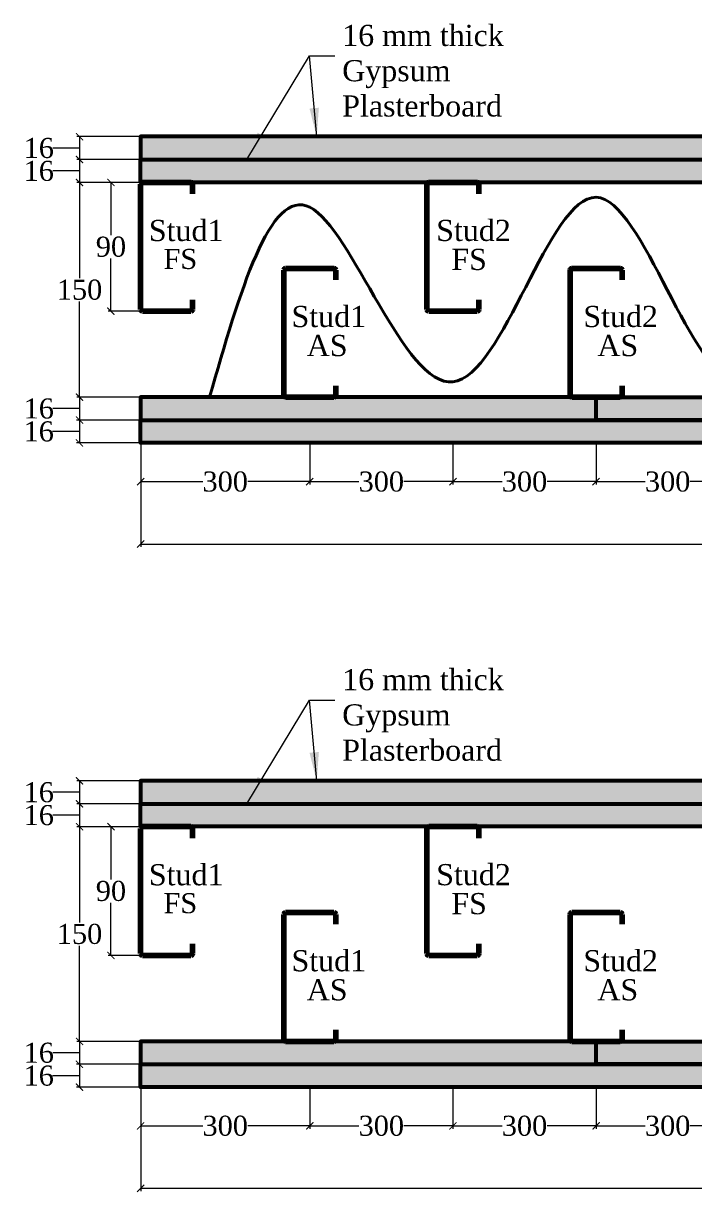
# Model space of a CAD drawing. Header units: millimetres. Extents: x 1095 to 7419, y -378 to 5598.
# Drawn here: x 6102 to 6571, y 3087 to 3909 of the extents above; entities that cross this region are included whole.
import ezdxf

# ---------------------------------------------------------------- set-up
doc = ezdxf.new("R2010")
doc.units = ezdxf.units.MM
doc.header["$PDMODE"] = 34
doc.layers.get('0').update_dxf_attribs({"lineweight": 9})
doc.layers.get('Defpoints').update_dxf_attribs({"color": 255})
doc.styles.get("Standard").update_dxf_attribs({"font": 'times.ttf'})
doc.linetypes.add('BATTING', pattern='A,0.00254,-2.54,[134,ltypeshp.shx,S=2.54,R=0,X=-2.54,Y=0],-5.08,[134,ltypeshp.shx,S=2.54,R=180,X=2.54,Y=0],-2.54', length=10.16254)
doc.dimstyles.new('Times new roman', dxfattribs={"dimtxt": 14, "dimasz": 5, "dimexe": 2, "dimexo": 1, "dimgap": 1, "dimtad": 0, "dimtih": 1, "dimtoh": 1, "dimtxsty": 'Standard', "dimblk": 'ARCHTICK', "dimcen": 0, "dimclrd": 256, "dimclre": 256, "dimadec": 0, "dimazin": 0, "dimtfac": 1, "dimtmove": 0, "dimatfit": 3, "dimfxl": 1, "dimlwd": -1, "dimlwe": -1, "dimarcsym": 0})

# ---------------------------------------------------------------- blocks, each defined once
blk = doc.blocks.new('Stud')
at = {"lineweight": 120}
for p, q in [((4630.24, 1668.85), (4630.24, 1756.35)), ((4631.49, 1757.6), (4665.24, 1757.6)), ((4666.49, 1756.35), (4666.49, 1749.6)), ((4666.49, 1675.6), (4666.49, 1668.85)), ((4631.49, 1667.6), (4665.24, 1667.6))]:
    blk.add_line(p, q, dxfattribs=at)
for centre, start, end in [((4631.49, 1756.35), 90, 180), ((4665.24, 1756.35), 0, 90), ((4631.49, 1668.85), 180, 270), ((4665.24, 1668.85), 270, 0)]:
    blk.add_arc(centre, 1.25, start, end, dxfattribs=at)
blk = doc.blocks.new('_ArchTick')
at = {"color": 0, "linetype": 'ByBlock', "const_width": 0.15}
blk.add_lwpolyline([(-0.5, -0.5), (0.5, 0.5)], dxfattribs=at)
blk = doc.blocks.new('*D89')
at = {"transparency": 16777216}
for p, q in [((6182.84, 3830.48), (6139.14, 3830.48)), ((6141.14, 3830.48), (6141.14, 3814.48)), ((6124.4, 3822.48), (6122.4, 3822.48)), ((6141.14, 3822.48), (6124.4, 3822.48)), ((6182.84, 3814.48), (6139.14, 3814.48))]:
    blk.add_line(p, q, dxfattribs=at)
at = {"layer": 'Defpoints', "color": 0, "lineweight": 53, "transparency": 16777216}
for p in [(6183.84, 3830.48), (6141.14, 3814.48), (6183.84, 3814.48)]:
    blk.add_point(p, dxfattribs=at)
at = {"transparency": 16777216, "xscale": 5, "yscale": 5, "zscale": 5}
for p, rotation in [((6141.14, 3830.48), 90), ((6141.14, 3814.48), 270)]:
    blk.add_blockref('_ArchTick', p, dxfattribs=dict(at, rotation=rotation))
at = {"color": 0, "lineweight": 53, "transparency": 16777216, "insert": (6112.67, 3822.48), "char_height": 14, "attachment_point": 5}
blk.add_mtext('16', dxfattribs=at)
blk = doc.blocks.new('*D90')
at = {"transparency": 16777216}
for p, q in [((6182.84, 3814.48), (6139.14, 3814.48)), ((6141.14, 3814.48), (6141.14, 3798.48)), ((6124.4, 3806.48), (6122.4, 3806.48)), ((6141.14, 3806.48), (6124.4, 3806.48)), ((6182.84, 3798.48), (6139.14, 3798.48))]:
    blk.add_line(p, q, dxfattribs=at)
at = {"layer": 'Defpoints', "color": 0, "lineweight": 53, "transparency": 16777216}
for p in [(6183.84, 3814.48), (6141.14, 3798.48), (6183.84, 3798.48)]:
    blk.add_point(p, dxfattribs=at)
at = {"transparency": 16777216, "xscale": 5, "yscale": 5, "zscale": 5}
for p, rotation in [((6141.14, 3814.48), 90), ((6141.14, 3798.48), 270)]:
    blk.add_blockref('_ArchTick', p, dxfattribs=dict(at, rotation=rotation))
at = {"color": 0, "lineweight": 53, "transparency": 16777216, "insert": (6112.67, 3806.48), "char_height": 14, "attachment_point": 5}
blk.add_mtext('16', dxfattribs=at)
blk = doc.blocks.new('*D87')
at = {"transparency": 16777216}
for p, q in [((6182.84, 3798.48), (6139.14, 3798.48)), ((6141.14, 3798.48), (6141.14, 3731.6)), ((6141.14, 3648.48), (6141.14, 3715.36)), ((6182.84, 3648.48), (6139.14, 3648.48))]:
    blk.add_line(p, q, dxfattribs=at)
at = {"layer": 'Defpoints', "color": 0, "lineweight": 53, "transparency": 16777216}
for p in [(6183.84, 3798.48), (6141.14, 3648.48), (6183.84, 3648.48)]:
    blk.add_point(p, dxfattribs=at)
at = {"transparency": 16777216, "xscale": 5, "yscale": 5, "zscale": 5}
for p, rotation in [((6141.14, 3798.48), 90), ((6141.14, 3648.48), 270)]:
    blk.add_blockref('_ArchTick', p, dxfattribs=dict(at, rotation=rotation))
at = {"color": 0, "lineweight": 53, "transparency": 16777216, "insert": (6141.14, 3723.48), "char_height": 14, "attachment_point": 5}
blk.add_mtext('150', dxfattribs=at)
blk = doc.blocks.new('*D88')
at = {"transparency": 16777216}
for p, q in [((6182.84, 3648.48), (6139.14, 3648.48)), ((6141.14, 3648.48), (6141.14, 3632.48)), ((6124.4, 3640.48), (6122.4, 3640.48)), ((6141.14, 3640.48), (6124.4, 3640.48)), ((6182.84, 3632.48), (6139.14, 3632.48))]:
    blk.add_line(p, q, dxfattribs=at)
at = {"layer": 'Defpoints', "color": 0, "lineweight": 53, "transparency": 16777216}
for p in [(6183.84, 3648.48), (6141.14, 3632.48), (6183.84, 3632.48)]:
    blk.add_point(p, dxfattribs=at)
at = {"transparency": 16777216, "xscale": 5, "yscale": 5, "zscale": 5}
for p, rotation in [((6141.14, 3648.48), 90), ((6141.14, 3632.48), 270)]:
    blk.add_blockref('_ArchTick', p, dxfattribs=dict(at, rotation=rotation))
at = {"color": 0, "lineweight": 53, "transparency": 16777216, "insert": (6112.67, 3640.48), "char_height": 14, "attachment_point": 5}
blk.add_mtext('16', dxfattribs=at)
blk = doc.blocks.new('*D91')
at = {"transparency": 16777216}
for p, q in [((6182.84, 3632.48), (6139.11, 3632.48)), ((6141.11, 3632.48), (6141.11, 3616.48)), ((6124.36, 3624.48), (6122.36, 3624.48)), ((6141.11, 3624.48), (6124.36, 3624.48)), ((6182.84, 3616.48), (6139.11, 3616.48))]:
    blk.add_line(p, q, dxfattribs=at)
at = {"layer": 'Defpoints', "color": 0, "lineweight": 53, "transparency": 16777216}
for p in [(6183.84, 3632.48), (6141.11, 3616.48), (6183.84, 3616.48)]:
    blk.add_point(p, dxfattribs=at)
at = {"transparency": 16777216, "xscale": 5, "yscale": 5, "zscale": 5}
for p, rotation in [((6141.11, 3632.48), 90), ((6141.11, 3616.48), 270)]:
    blk.add_blockref('_ArchTick', p, dxfattribs=dict(at, rotation=rotation))
at = {"color": 0, "lineweight": 53, "transparency": 16777216, "insert": (6112.64, 3624.48), "char_height": 14, "attachment_point": 5}
blk.add_mtext('16', dxfattribs=at)
blk = doc.blocks.new('*D92')
at = {"transparency": 16777216}
for p, q in [((6183.68, 3798.48), (6161.08, 3798.48)), ((6163.08, 3798.48), (6163.08, 3761.65)), ((6163.08, 3708.54), (6163.08, 3745.37)), ((6184.09, 3708.54), (6161.08, 3708.54))]:
    blk.add_line(p, q, dxfattribs=at)
at = {"layer": 'Defpoints', "color": 0, "lineweight": 53, "transparency": 16777216}
for p in [(6184.68, 3798.48), (6163.08, 3708.54), (6185.09, 3708.54)]:
    blk.add_point(p, dxfattribs=at)
at = {"transparency": 16777216, "xscale": 5, "yscale": 5, "zscale": 5}
for p, rotation in [((6163.08, 3798.48), 90), ((6163.08, 3708.54), 270)]:
    blk.add_blockref('_ArchTick', p, dxfattribs=dict(at, rotation=rotation))
at = {"color": 0, "lineweight": 53, "transparency": 16777216, "insert": (6163.08, 3753.51), "char_height": 14, "attachment_point": 5}
blk.add_mtext('90', dxfattribs=at)
blk = doc.blocks.new('*D93')
at = {"transparency": 16777216}
for p, q in [((6183.84, 3615.48), (6183.84, 3587.45)), ((6301.96, 3615.48), (6301.96, 3587.45)), ((6183.84, 3589.45), (6227.18, 3589.45)), ((6301.96, 3589.45), (6258.62, 3589.45))]:
    blk.add_line(p, q, dxfattribs=at)
at = {"layer": 'Defpoints', "color": 0, "lineweight": 53, "transparency": 16777216}
for p in [(6183.84, 3616.48), (6301.96, 3616.48), (6301.96, 3589.45)]:
    blk.add_point(p, dxfattribs=at)
at = {"transparency": 16777216, "xscale": 5, "yscale": 5, "zscale": 5, "rotation": 180}
blk.add_blockref('_ArchTick', (6183.84, 3589.45), dxfattribs=at)
at = {"transparency": 16777216, "xscale": 5, "yscale": 5, "zscale": 5}
blk.add_blockref('_ArchTick', (6301.96, 3589.45), dxfattribs=at)
at = {"color": 0, "lineweight": 53, "transparency": 16777216, "insert": (6242.9, 3589.45), "char_height": 14, "attachment_point": 5}
blk.add_mtext('300', dxfattribs=at)
blk = doc.blocks.new('*D94')
at = {"transparency": 16777216}
for p, q in [((6301.96, 3615.48), (6301.96, 3587.45)), ((6401.96, 3615.48), (6401.96, 3587.45)), ((6301.96, 3589.45), (6336.25, 3589.45)), ((6401.96, 3589.45), (6367.68, 3589.45))]:
    blk.add_line(p, q, dxfattribs=at)
at = {"layer": 'Defpoints', "color": 0, "lineweight": 53, "transparency": 16777216}
for p in [(6301.96, 3616.48), (6401.96, 3616.48), (6401.96, 3589.45)]:
    blk.add_point(p, dxfattribs=at)
at = {"transparency": 16777216, "xscale": 5, "yscale": 5, "zscale": 5, "rotation": 180}
blk.add_blockref('_ArchTick', (6301.96, 3589.45), dxfattribs=at)
at = {"transparency": 16777216, "xscale": 5, "yscale": 5, "zscale": 5}
blk.add_blockref('_ArchTick', (6401.96, 3589.45), dxfattribs=at)
at = {"color": 0, "lineweight": 53, "transparency": 16777216, "insert": (6351.96, 3589.45), "char_height": 14, "attachment_point": 5}
blk.add_mtext('300', dxfattribs=at)
blk = doc.blocks.new('*D95')
at = {"transparency": 16777216}
for p, q in [((6401.96, 3615.48), (6401.96, 3587.45)), ((6501.96, 3615.48), (6501.96, 3587.45)), ((6401.96, 3589.45), (6436.25, 3589.45)), ((6501.96, 3589.45), (6467.68, 3589.45))]:
    blk.add_line(p, q, dxfattribs=at)
at = {"layer": 'Defpoints', "color": 0, "lineweight": 53, "transparency": 16777216}
for p in [(6401.96, 3616.48), (6501.96, 3616.48), (6501.96, 3589.45)]:
    blk.add_point(p, dxfattribs=at)
at = {"transparency": 16777216, "xscale": 5, "yscale": 5, "zscale": 5, "rotation": 180}
blk.add_blockref('_ArchTick', (6401.96, 3589.45), dxfattribs=at)
at = {"transparency": 16777216, "xscale": 5, "yscale": 5, "zscale": 5}
blk.add_blockref('_ArchTick', (6501.96, 3589.45), dxfattribs=at)
at = {"color": 0, "lineweight": 53, "transparency": 16777216, "insert": (6451.96, 3589.45), "char_height": 14, "attachment_point": 5}
blk.add_mtext('300', dxfattribs=at)
blk = doc.blocks.new('*D96')
at = {"transparency": 16777216}
for p, q in [((6501.96, 3615.48), (6501.96, 3587.45)), ((6601.96, 3615.48), (6601.96, 3587.45)), ((6501.96, 3589.45), (6536.25, 3589.45)), ((6601.96, 3589.45), (6567.68, 3589.45))]:
    blk.add_line(p, q, dxfattribs=at)
at = {"layer": 'Defpoints', "color": 0, "lineweight": 53, "transparency": 16777216}
for p in [(6501.96, 3616.48), (6601.96, 3616.48), (6601.96, 3589.45)]:
    blk.add_point(p, dxfattribs=at)
at = {"transparency": 16777216, "xscale": 5, "yscale": 5, "zscale": 5, "rotation": 180}
blk.add_blockref('_ArchTick', (6501.96, 3589.45), dxfattribs=at)
at = {"transparency": 16777216, "xscale": 5, "yscale": 5, "zscale": 5}
blk.add_blockref('_ArchTick', (6601.96, 3589.45), dxfattribs=at)
at = {"color": 0, "lineweight": 53, "transparency": 16777216, "insert": (6551.96, 3589.45), "char_height": 14, "attachment_point": 5}
blk.add_mtext('300', dxfattribs=at)
blk = doc.blocks.new('*D103')
at = {"transparency": 16777216}
for p, q in [((6183.84, 3615.48), (6183.84, 3543.86)), ((7220.09, 3615.48), (7220.09, 3543.86)), ((6183.84, 3545.86), (6681.08, 3545.86)), ((7220.09, 3545.86), (6722.85, 3545.86))]:
    blk.add_line(p, q, dxfattribs=at)
at = {"layer": 'Defpoints', "color": 0, "lineweight": 53, "transparency": 16777216}
for p in [(6183.84, 3616.48), (7220.09, 3616.48), (7220.09, 3545.86)]:
    blk.add_point(p, dxfattribs=at)
at = {"transparency": 16777216, "xscale": 5, "yscale": 5, "zscale": 5, "rotation": 180}
blk.add_blockref('_ArchTick', (6183.84, 3545.86), dxfattribs=at)
at = {"transparency": 16777216, "xscale": 5, "yscale": 5, "zscale": 5}
blk.add_blockref('_ArchTick', (7220.09, 3545.86), dxfattribs=at)
at = {"color": 0, "lineweight": 53, "transparency": 16777216, "insert": (6701.96, 3545.86), "char_height": 14, "attachment_point": 5}
blk.add_mtext('3000', dxfattribs=at)
blk = doc.blocks.new('*D107')
at = {"transparency": 16777216}
for p, q in [((6182.84, 3380.41), (6139.14, 3380.41)), ((6141.14, 3380.41), (6141.14, 3364.41)), ((6124.4, 3372.41), (6122.4, 3372.41)), ((6141.14, 3372.41), (6124.4, 3372.41)), ((6182.84, 3364.41), (6139.14, 3364.41))]:
    blk.add_line(p, q, dxfattribs=at)
at = {"layer": 'Defpoints', "color": 0, "lineweight": 53, "transparency": 16777216}
for p in [(6183.84, 3380.41), (6141.14, 3364.41), (6183.84, 3364.41)]:
    blk.add_point(p, dxfattribs=at)
at = {"transparency": 16777216, "xscale": 5, "yscale": 5, "zscale": 5}
for p, rotation in [((6141.14, 3380.41), 90), ((6141.14, 3364.41), 270)]:
    blk.add_blockref('_ArchTick', p, dxfattribs=dict(at, rotation=rotation))
at = {"color": 0, "lineweight": 53, "transparency": 16777216, "insert": (6112.67, 3372.41), "char_height": 14, "attachment_point": 5}
blk.add_mtext('16', dxfattribs=at)
blk = doc.blocks.new('*D108')
at = {"transparency": 16777216}
for p, q in [((6182.84, 3364.41), (6139.14, 3364.41)), ((6141.14, 3364.41), (6141.14, 3348.41)), ((6124.4, 3356.41), (6122.4, 3356.41)), ((6141.14, 3356.41), (6124.4, 3356.41)), ((6182.84, 3348.41), (6139.14, 3348.41))]:
    blk.add_line(p, q, dxfattribs=at)
at = {"layer": 'Defpoints', "color": 0, "lineweight": 53, "transparency": 16777216}
for p in [(6183.84, 3364.41), (6141.14, 3348.41), (6183.84, 3348.41)]:
    blk.add_point(p, dxfattribs=at)
at = {"transparency": 16777216, "xscale": 5, "yscale": 5, "zscale": 5}
for p, rotation in [((6141.14, 3364.41), 90), ((6141.14, 3348.41), 270)]:
    blk.add_blockref('_ArchTick', p, dxfattribs=dict(at, rotation=rotation))
at = {"color": 0, "lineweight": 53, "transparency": 16777216, "insert": (6112.67, 3356.41), "char_height": 14, "attachment_point": 5}
blk.add_mtext('16', dxfattribs=at)
blk = doc.blocks.new('*D104')
at = {"transparency": 16777216}
for p, q in [((6182.84, 3348.41), (6139.14, 3348.41)), ((6141.14, 3348.41), (6141.14, 3281.53)), ((6141.14, 3198.41), (6141.14, 3265.29)), ((6182.84, 3198.41), (6139.14, 3198.41))]:
    blk.add_line(p, q, dxfattribs=at)
at = {"layer": 'Defpoints', "color": 0, "lineweight": 53, "transparency": 16777216}
for p in [(6183.84, 3348.41), (6141.14, 3198.41), (6183.84, 3198.41)]:
    blk.add_point(p, dxfattribs=at)
at = {"transparency": 16777216, "xscale": 5, "yscale": 5, "zscale": 5}
for p, rotation in [((6141.14, 3348.41), 90), ((6141.14, 3198.41), 270)]:
    blk.add_blockref('_ArchTick', p, dxfattribs=dict(at, rotation=rotation))
at = {"color": 0, "lineweight": 53, "transparency": 16777216, "insert": (6141.14, 3273.41), "char_height": 14, "attachment_point": 5}
blk.add_mtext('150', dxfattribs=at)
blk = doc.blocks.new('*D105')
at = {"transparency": 16777216}
for p, q in [((6182.84, 3198.41), (6139.14, 3198.41)), ((6141.14, 3198.41), (6141.14, 3182.41)), ((6124.4, 3190.41), (6122.4, 3190.41)), ((6141.14, 3190.41), (6124.4, 3190.41)), ((6182.84, 3182.41), (6139.14, 3182.41))]:
    blk.add_line(p, q, dxfattribs=at)
at = {"layer": 'Defpoints', "color": 0, "lineweight": 53, "transparency": 16777216}
for p in [(6183.84, 3198.41), (6141.14, 3182.41), (6183.84, 3182.41)]:
    blk.add_point(p, dxfattribs=at)
at = {"transparency": 16777216, "xscale": 5, "yscale": 5, "zscale": 5}
for p, rotation in [((6141.14, 3198.41), 90), ((6141.14, 3182.41), 270)]:
    blk.add_blockref('_ArchTick', p, dxfattribs=dict(at, rotation=rotation))
at = {"color": 0, "lineweight": 53, "transparency": 16777216, "insert": (6112.67, 3190.41), "char_height": 14, "attachment_point": 5}
blk.add_mtext('16', dxfattribs=at)
blk = doc.blocks.new('*D106')
at = {"transparency": 16777216}
for p, q in [((6182.84, 3182.41), (6139.11, 3182.41)), ((6141.11, 3182.41), (6141.11, 3166.41)), ((6124.36, 3174.41), (6122.36, 3174.41)), ((6141.11, 3174.41), (6124.36, 3174.41)), ((6182.84, 3166.41), (6139.11, 3166.41))]:
    blk.add_line(p, q, dxfattribs=at)
at = {"layer": 'Defpoints', "color": 0, "lineweight": 53, "transparency": 16777216}
for p in [(6183.84, 3182.41), (6141.11, 3166.41), (6183.84, 3166.41)]:
    blk.add_point(p, dxfattribs=at)
at = {"transparency": 16777216, "xscale": 5, "yscale": 5, "zscale": 5}
for p, rotation in [((6141.11, 3182.41), 90), ((6141.11, 3166.41), 270)]:
    blk.add_blockref('_ArchTick', p, dxfattribs=dict(at, rotation=rotation))
at = {"color": 0, "lineweight": 53, "transparency": 16777216, "insert": (6112.64, 3174.41), "char_height": 14, "attachment_point": 5}
blk.add_mtext('16', dxfattribs=at)
blk = doc.blocks.new('*D109')
at = {"transparency": 16777216}
for p, q in [((6183.68, 3348.41), (6161.08, 3348.41)), ((6163.08, 3348.41), (6163.08, 3311.59)), ((6163.08, 3258.48), (6163.08, 3295.3)), ((6184.09, 3258.48), (6161.08, 3258.48))]:
    blk.add_line(p, q, dxfattribs=at)
at = {"layer": 'Defpoints', "color": 0, "lineweight": 53, "transparency": 16777216}
for p in [(6184.68, 3348.41), (6163.08, 3258.48), (6185.09, 3258.48)]:
    blk.add_point(p, dxfattribs=at)
at = {"transparency": 16777216, "xscale": 5, "yscale": 5, "zscale": 5}
for p, rotation in [((6163.08, 3348.41), 90), ((6163.08, 3258.48), 270)]:
    blk.add_blockref('_ArchTick', p, dxfattribs=dict(at, rotation=rotation))
at = {"color": 0, "lineweight": 53, "transparency": 16777216, "insert": (6163.08, 3303.44), "char_height": 14, "attachment_point": 5}
blk.add_mtext('90', dxfattribs=at)
blk = doc.blocks.new('*D110')
at = {"transparency": 16777216}
for p, q in [((6183.84, 3165.41), (6183.84, 3137.39)), ((6301.96, 3165.41), (6301.96, 3137.39)), ((6183.84, 3139.39), (6227.18, 3139.39)), ((6301.96, 3139.39), (6258.62, 3139.39))]:
    blk.add_line(p, q, dxfattribs=at)
at = {"layer": 'Defpoints', "color": 0, "lineweight": 53, "transparency": 16777216}
for p in [(6183.84, 3166.41), (6301.96, 3166.41), (6301.96, 3139.39)]:
    blk.add_point(p, dxfattribs=at)
at = {"transparency": 16777216, "xscale": 5, "yscale": 5, "zscale": 5, "rotation": 180}
blk.add_blockref('_ArchTick', (6183.84, 3139.39), dxfattribs=at)
at = {"transparency": 16777216, "xscale": 5, "yscale": 5, "zscale": 5}
blk.add_blockref('_ArchTick', (6301.96, 3139.39), dxfattribs=at)
at = {"color": 0, "lineweight": 53, "transparency": 16777216, "insert": (6242.9, 3139.39), "char_height": 14, "attachment_point": 5}
blk.add_mtext('300', dxfattribs=at)
blk = doc.blocks.new('*D111')
at = {"transparency": 16777216}
for p, q in [((6301.96, 3165.41), (6301.96, 3137.39)), ((6401.96, 3165.41), (6401.96, 3137.39)), ((6301.96, 3139.39), (6336.25, 3139.39)), ((6401.96, 3139.39), (6367.68, 3139.39))]:
    blk.add_line(p, q, dxfattribs=at)
at = {"layer": 'Defpoints', "color": 0, "lineweight": 53, "transparency": 16777216}
for p in [(6301.96, 3166.41), (6401.96, 3166.41), (6401.96, 3139.39)]:
    blk.add_point(p, dxfattribs=at)
at = {"transparency": 16777216, "xscale": 5, "yscale": 5, "zscale": 5, "rotation": 180}
blk.add_blockref('_ArchTick', (6301.96, 3139.39), dxfattribs=at)
at = {"transparency": 16777216, "xscale": 5, "yscale": 5, "zscale": 5}
blk.add_blockref('_ArchTick', (6401.96, 3139.39), dxfattribs=at)
at = {"color": 0, "lineweight": 53, "transparency": 16777216, "insert": (6351.96, 3139.39), "char_height": 14, "attachment_point": 5}
blk.add_mtext('300', dxfattribs=at)
blk = doc.blocks.new('*D112')
at = {"transparency": 16777216}
for p, q in [((6401.96, 3165.41), (6401.96, 3137.39)), ((6501.96, 3165.41), (6501.96, 3137.39)), ((6401.96, 3139.39), (6436.25, 3139.39)), ((6501.96, 3139.39), (6467.68, 3139.39))]:
    blk.add_line(p, q, dxfattribs=at)
at = {"layer": 'Defpoints', "color": 0, "lineweight": 53, "transparency": 16777216}
for p in [(6401.96, 3166.41), (6501.96, 3166.41), (6501.96, 3139.39)]:
    blk.add_point(p, dxfattribs=at)
at = {"transparency": 16777216, "xscale": 5, "yscale": 5, "zscale": 5, "rotation": 180}
blk.add_blockref('_ArchTick', (6401.96, 3139.39), dxfattribs=at)
at = {"transparency": 16777216, "xscale": 5, "yscale": 5, "zscale": 5}
blk.add_blockref('_ArchTick', (6501.96, 3139.39), dxfattribs=at)
at = {"color": 0, "lineweight": 53, "transparency": 16777216, "insert": (6451.96, 3139.39), "char_height": 14, "attachment_point": 5}
blk.add_mtext('300', dxfattribs=at)
blk = doc.blocks.new('*D113')
at = {"transparency": 16777216}
for p, q in [((6501.96, 3165.41), (6501.96, 3137.39)), ((6601.96, 3165.41), (6601.96, 3137.39)), ((6501.96, 3139.39), (6536.25, 3139.39)), ((6601.96, 3139.39), (6567.68, 3139.39))]:
    blk.add_line(p, q, dxfattribs=at)
at = {"layer": 'Defpoints', "color": 0, "lineweight": 53, "transparency": 16777216}
for p in [(6501.96, 3166.41), (6601.96, 3166.41), (6601.96, 3139.39)]:
    blk.add_point(p, dxfattribs=at)
at = {"transparency": 16777216, "xscale": 5, "yscale": 5, "zscale": 5, "rotation": 180}
blk.add_blockref('_ArchTick', (6501.96, 3139.39), dxfattribs=at)
at = {"transparency": 16777216, "xscale": 5, "yscale": 5, "zscale": 5}
blk.add_blockref('_ArchTick', (6601.96, 3139.39), dxfattribs=at)
at = {"color": 0, "lineweight": 53, "transparency": 16777216, "insert": (6551.96, 3139.39), "char_height": 14, "attachment_point": 5}
blk.add_mtext('300', dxfattribs=at)
blk = doc.blocks.new('*D120')
at = {"transparency": 16777216}
for p, q in [((6183.84, 3165.41), (6183.84, 3093.79)), ((7220.09, 3165.41), (7220.09, 3093.79)), ((6183.84, 3095.79), (6681.08, 3095.79)), ((7220.09, 3095.79), (6722.85, 3095.79))]:
    blk.add_line(p, q, dxfattribs=at)
at = {"layer": 'Defpoints', "color": 0, "lineweight": 53, "transparency": 16777216}
for p in [(6183.84, 3166.41), (7220.09, 3166.41), (7220.09, 3095.79)]:
    blk.add_point(p, dxfattribs=at)
at = {"transparency": 16777216, "xscale": 5, "yscale": 5, "zscale": 5, "rotation": 180}
blk.add_blockref('_ArchTick', (6183.84, 3095.79), dxfattribs=at)
at = {"transparency": 16777216, "xscale": 5, "yscale": 5, "zscale": 5}
blk.add_blockref('_ArchTick', (7220.09, 3095.79), dxfattribs=at)
at = {"color": 0, "lineweight": 53, "transparency": 16777216, "insert": (6701.96, 3095.79), "char_height": 14, "attachment_point": 5}
blk.add_mtext('3000', dxfattribs=at)

msp = doc.modelspace()

# ---------------------------------------------------------------- hatches: boundary and pattern name
at = {"lineweight": 53, "true_color": 0xf7abae}
h = msp.add_hatch(color=241, dxfattribs=at)
h.dxf.hatch_style = 1
h.paths.add_polyline_path([(7220.087, 3828.175, -0.4227401), (7217.785, 3830.545), (6183.837, 3830.545), (6183.837, 3814.478), (7217.784, 3814.478, -0.4142136), (7220.087, 3816.781)])
h = msp.add_hatch(color=241, dxfattribs=at)
h.dxf.hatch_style = 1
h.paths.add_polyline_path([(6601.962, 3814.478), (6183.837, 3814.478), (6183.837, 3798.536), (6601.962, 3798.536)])
h = msp.add_hatch(color=241, dxfattribs=at)
h.dxf.hatch_style = 1
h.paths.add_polyline_path([(6501.962, 3648.478), (6183.837, 3648.478), (6183.837, 3632.478), (6501.962, 3632.478)])
h = msp.add_hatch(color=241, dxfattribs=at)
h.dxf.hatch_style = 1
h.paths.add_polyline_path([(6901.962, 3648.478), (6501.962, 3648.478), (6501.962, 3632.478), (6901.962, 3632.478)])
h = msp.add_hatch(color=241, dxfattribs=at)
h.dxf.hatch_style = 1
h.paths.add_polyline_path([(7220.087, 3632.478), (6183.837, 3632.478), (6183.837, 3616.478), (7220.087, 3616.478)])
h = msp.add_hatch(color=241, dxfattribs=at)
h.dxf.hatch_style = 1
h.paths.add_polyline_path([(7220.087, 3378.108, -0.4227401), (7217.785, 3380.478), (6183.837, 3380.478), (6183.837, 3364.411), (7217.784, 3364.411, -0.4142136), (7220.087, 3366.714)])
h = msp.add_hatch(color=241, dxfattribs=at)
h.dxf.hatch_style = 1
h.paths.add_polyline_path([(6601.962, 3364.411), (6183.837, 3364.411), (6183.837, 3348.469), (6601.962, 3348.469)])
h = msp.add_hatch(color=241, dxfattribs=at)
h.dxf.hatch_style = 1
h.paths.add_polyline_path([(6501.962, 3198.411), (6183.837, 3198.411), (6183.837, 3182.411), (6501.962, 3182.411)])
h = msp.add_hatch(color=241, dxfattribs=at)
h.dxf.hatch_style = 1
h.paths.add_polyline_path([(6901.962, 3198.411), (6501.962, 3198.411), (6501.962, 3182.411), (6901.962, 3182.411)])
h = msp.add_hatch(color=241, dxfattribs=at)
h.dxf.hatch_style = 1
h.paths.add_polyline_path([(7220.087, 3182.411), (6183.837, 3182.411), (6183.837, 3166.411), (7220.087, 3166.411)])

# ---------------------------------------------------------------- linework, layer by layer
at = {"lineweight": 53}
for points in [[(7220.087, 3830.545), (6183.837, 3830.545), (6183.837, 3814.478), (7220.087, 3814.478)], [(6183.837, 3814.478), (6601.962, 3814.478), (6601.962, 3798.536), (6183.837, 3798.536)], [(6501.962, 3648.478), (6183.837, 3648.478), (6183.837, 3632.478), (6501.962, 3632.478)], [(6501.962, 3648.478), (6901.962, 3648.478), (6901.962, 3632.478), (6501.962, 3632.478)], [(6183.837, 3632.478), (7220.087, 3632.478), (7220.087, 3616.478), (6183.837, 3616.478)], [(7220.087, 3380.478), (6183.837, 3380.478), (6183.837, 3364.411), (7220.087, 3364.411)], [(6183.837, 3364.411), (6601.962, 3364.411), (6601.962, 3348.469), (6183.837, 3348.469)], [(6501.962, 3198.411), (6183.837, 3198.411), (6183.837, 3182.411), (6501.962, 3182.411)], [(6501.962, 3198.411), (6901.962, 3198.411), (6901.962, 3182.411), (6501.962, 3182.411)], [(6183.837, 3182.411), (7220.087, 3182.411), (7220.087, 3166.411), (6183.837, 3166.411)]]:
    msp.add_lwpolyline(points, close=True, dxfattribs=at)
at = {"color": 177, "linetype": 'BATTING', "lineweight": 40, "ltscale": 1.5, "true_color": 0x293189}
msp.add_spline([(6231.951, 3648.478), (6301.962, 3781.185), (6401.962, 3659.122), (6501.962, 3788.103), (6601.962, 3659.622), (6701.962, 3788.439), (6801.962, 3659.243), (6901.962, 3786.688), (7001.962, 3662.21), (7101.962, 3780.746), (7178.651, 3648.478)], degree=3, dxfattribs=at)

# ---------------------------------------------------------------- block references
at = {"lineweight": -3}
for p in [(1553.592, 2040.942), (1753.592, 2040.942), (1653.592, 1980.875), (1853.592, 1980.875), (1553.592, 1590.875), (1753.592, 1590.875), (1653.592, 1530.808), (1853.592, 1530.808)]:
    msp.add_blockref('Stud', p, dxfattribs=at)

# ---------------------------------------------------------------- texts
at = {"lineweight": 53, "attachment_point": 1}
for s, insert, char_height, width in [('16 mm thick Gypsum Plasterboard', (6324.618, 3908.599), 14.7814, 115.93848), ('Stud1', (6189.553, 3772.304), 14.7814, 41.76421), ('Stud2', (6390.275, 3772.371), 14.7814, 41.76421), ('FS', (6199.82, 3752.058), 14, 16.82223), ('FS', (6400.827, 3752.125), 14.7814, 16.82223), ('Stud1', (6289.202, 3712.237), 14.7814, 41.76421), ('Stud2', (6493.052, 3712.237), 14.7814, 41.76421), ('AS', (6299.82, 3691.924), 14.7814, 16.82223), ('AS', (6502.839, 3691.924), 14.7814, 16.82223), ('16 mm thick Gypsum Plasterboard', (6324.618, 3458.533), 14.7814, 115.93848), ('Stud1', (6189.553, 3322.237), 14.7814, 41.76421), ('Stud2', (6390.275, 3322.304), 14.7814, 41.76421), ('FS', (6199.82, 3301.991), 14, 16.82223), ('FS', (6400.827, 3302.058), 14.7814, 16.82223), ('Stud1', (6289.202, 3262.17), 14.7814, 41.76421), ('Stud2', (6493.052, 3262.17), 14.7814, 41.76421), ('AS', (6299.82, 3241.858), 14.7814, 16.82223), ('AS', (6502.839, 3241.858), 14.7814, 16.82223)]:
    msp.add_mtext(s, dxfattribs=dict(at, insert=insert, char_height=char_height, width=width))

# ---------------------------------------------------------------- dimensions: what is measured, and where the dimension line sits
at = {"lineweight": 53}
for base, p1, p2, picture, middle in [((6141.141, 3814.478), (6183.837, 3830.478), (6183.837, 3814.478), '*D89', (6121.399, 3822.478)), ((6141.141, 3798.478), (6183.837, 3814.478), (6183.837, 3798.478), '*D90', (6121.399, 3806.478)), ((6141.141, 3632.478), (6183.837, 3648.478), (6183.837, 3632.478), '*D88', (6121.399, 3640.478)), ((6141.107, 3616.478), (6183.837, 3632.478), (6183.837, 3616.478), '*D91', (6121.365, 3624.478)), ((6141.141, 3364.411), (6183.837, 3380.411), (6183.837, 3364.411), '*D107', (6121.399, 3372.411)), ((6141.141, 3348.411), (6183.837, 3364.411), (6183.837, 3348.411), '*D108', (6121.399, 3356.411)), ((6141.141, 3182.411), (6183.837, 3198.411), (6183.837, 3182.411), '*D105', (6121.399, 3190.411)), ((6141.107, 3166.411), (6183.837, 3182.411), (6183.837, 3166.411), '*D106', (6121.365, 3174.411))]:
    dim = msp.add_linear_dim(base=base, p1=p1, p2=p2, angle=90, dimstyle='Times new roman', override={"dimtmove": 1}, dxfattribs=at)
    dim.commit()
    dim.dimension.update_dxf_attribs({"geometry": picture, "text_midpoint": middle})
for base, p1, p2, picture, middle in [((6141.141, 3648.478), (6183.844, 3798.478), (6183.837, 3648.478), '*D87', (6141.141, 3723.478)), ((6141.141, 3198.411), (6183.844, 3348.411), (6183.837, 3198.411), '*D104', (6141.141, 3273.411))]:
    dim = msp.add_linear_dim(base=base, p1=p1, p2=p2, angle=90, dimstyle='Times new roman', dxfattribs=at)
    dim.commit()
    dim.dimension.update_dxf_attribs({"geometry": picture, "text_midpoint": middle})
for base, p1, p2, picture, middle in [((6163.077, 3708.545), (6184.684, 3798.478), (6185.087, 3708.545), '*D92', (6163.077, 3753.511)), ((6163.077, 3258.478), (6184.684, 3348.411), (6185.087, 3258.478), '*D109', (6163.077, 3303.445))]:
    dim = msp.add_linear_dim(base=base, p1=p1, p2=p2, angle=90, text='90', dimstyle='Times new roman', dxfattribs=at)
    dim.commit()
    dim.dimension.update_dxf_attribs({"geometry": picture, "text_midpoint": middle})
for base, p1, p2, text, picture, middle in [((6301.962, 3589.452), (6183.837, 3616.478), (6301.962, 3616.478), '300', '*D93', (6242.899, 3589.452)), ((7220.087, 3545.858), (6183.837, 3616.478), (7220.087, 3616.478), '3000', '*D103', (6701.962, 3545.858)), ((6301.962, 3139.385), (6183.837, 3166.411), (6301.962, 3166.411), '300', '*D110', (6242.899, 3139.385)), ((7220.087, 3095.791), (6183.837, 3166.411), (7220.087, 3166.411), '3000', '*D120', (6701.962, 3095.791))]:
    dim = msp.add_linear_dim(base=base, p1=p1, p2=p2, text=text, dimstyle='Times new roman', dxfattribs=at)
    dim.commit()
    dim.dimension.update_dxf_attribs({"geometry": picture, "text_midpoint": middle})
for base, p1, p2, picture, middle in [((6401.962, 3589.452), (6301.962, 3616.478), (6401.962, 3616.478), '*D94', (6351.962, 3589.452)), ((6501.962, 3589.452), (6401.962, 3616.478), (6501.962, 3616.478), '*D95', (6451.962, 3589.452)), ((6601.962, 3589.452), (6501.962, 3616.478), (6601.962, 3616.478), '*D96', (6551.962, 3589.452)), ((6401.962, 3139.385), (6301.962, 3166.411), (6401.962, 3166.411), '*D111', (6351.962, 3139.385)), ((6501.962, 3139.385), (6401.962, 3166.411), (6501.962, 3166.411), '*D112', (6451.962, 3139.385)), ((6601.962, 3139.385), (6501.962, 3166.411), (6601.962, 3166.411), '*D113', (6551.962, 3139.385))]:
    dim = msp.add_linear_dim(base=base, p1=p1, p2=p2, text='300', dimstyle='Times new roman', override={"dimtmove": 1}, dxfattribs=at)
    dim.commit()
    dim.dimension.update_dxf_attribs({"geometry": picture, "text_midpoint": middle})

# ---------------------------------------------------------------- leaders
for points in [[(6258.033, 3814.478), (6301.81, 3886.896), (6319.425, 3886.896)], [(6306.814, 3830.467), (6301.81, 3886.896)], [(6258.033, 3364.411), (6301.81, 3436.829), (6319.425, 3436.829)], [(6306.814, 3380.4), (6301.81, 3436.829)]]:
    msp.add_leader(points, dimstyle='Times new roman', override={"dimasz": 20}, dxfattribs=at)

doc.saveas('drawing.dxf')
